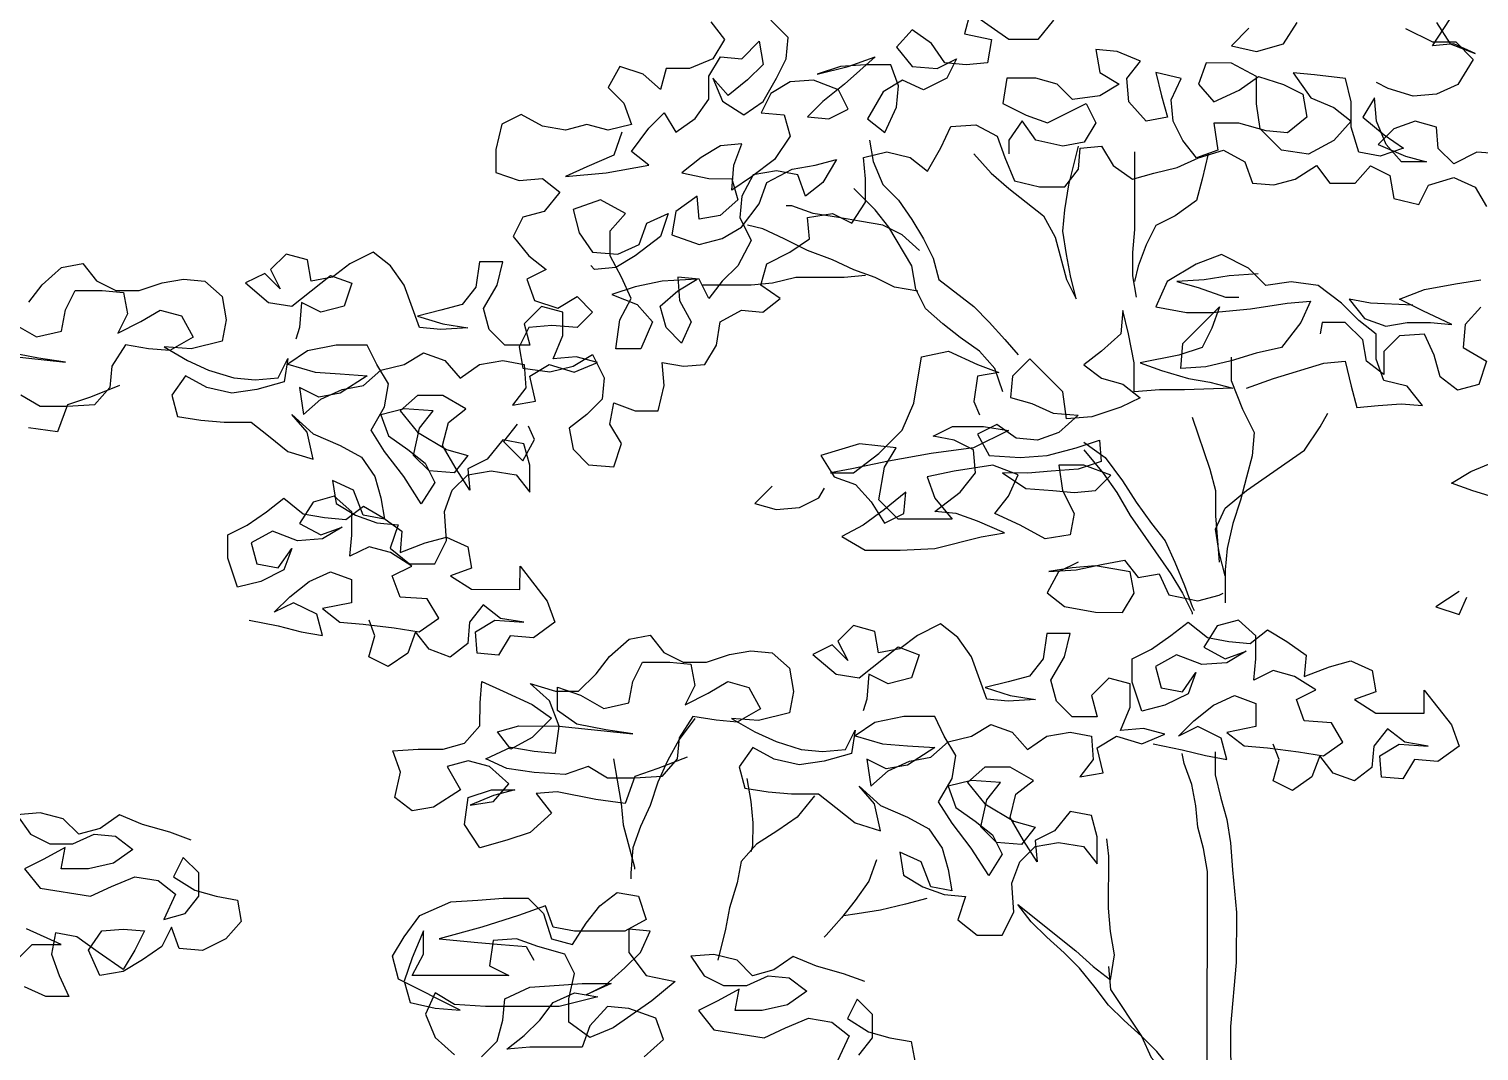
# Model space of a CAD drawing. Header units: inches. Extents: x 350994 to 353538, y 1581369 to 1583842.
# Drawn here: x 351127.308 to 351128.528, y 1582991.745 to 1582992.605 of the extents above; entities that cross this region are included whole.
import ezdxf

# ---------------------------------------------------------------- set-up
doc = ezdxf.new("R2010")
doc.units = ezdxf.units.IN
doc.header["$MEASUREMENT"] = 0
doc.linetypes.add('1', pattern=[0])
doc.layers.add('TREE', color=81, linetype='1')

# ---------------------------------------------------------------- blocks, each defined once
blk = doc.blocks.new('TREE_4')
at = {"color": 94}
for points in [[(-767.9, 7984.6), (-747.7, 7958.6), (-765.1, 7929.7), (-799.8, 7915.3), (-834.5, 7915.3), (-843.2, 7883.5), (-869.2, 7906.7), (-903.9, 7918.3), (-921.3, 7886.5), (-898.2, 7863.3), (-886.6, 7831.5), (-921.3, 7822.9), (-953.1, 7831.6), (-984.9, 7822.9), (-1019.6, 7828.7), (-1051.4, 7846.1), (-1080.3, 7831.7), (-1089.1, 7794.1), (-1089.1, 7759.4), (-1054.4, 7747.8), (-1019.7, 7750.7), (-993.7, 7730.4), (-1016.9, 7701.5), (-1048.7, 7692.9), (-1063.2, 7664), (-1040, 7635), (-1014, 7614.8), (-1043, 7600.4), (-1031.4, 7568.5), (-996.8, 7556.9), (-967.8, 7574.3), (-944.7, 7551.1), (-967.9, 7528), (-1005.4, 7530.9), (-1040.1, 7528.1), (-1054.6, 7499.2), (-1048.9, 7467.4), (-1008.4, 7461.5), (-973.7, 7470.2), (-944.8, 7487.5), (-927.5, 7452.8), (-930.4, 7421), (-953.5, 7397.9), (-979.6, 7377.7), (-973.8, 7345.9), (-950.7, 7322.7), (-913.1, 7319.8), (-901.5, 7354.5), (-918.8, 7383.4), (-913, 7415.2), (-881.2, 7403.6), (-846.5, 7403.6), (-837.8, 7441.1), (-840.7, 7475.8), (-808.9, 7470), (-777.1, 7472.9), (-759.7, 7501.8), (-753.9, 7536.5), (-722.1, 7553.8), (-690.3, 7550.9), (-664.2, 7571.1), (-693.1, 7591.4), (-684.4, 7623.2), (-649.7, 7640.5), (-620.8, 7660.7), (-623.6, 7692.5), (-586.1, 7698.2), (-557.2, 7683.8), (-536.9, 7715.5), (-536.9, 7750.2), (-539.7, 7782), (-505, 7790.7), (-470.3, 7782), (-444.3, 7761.7), (-424.1, 7796.4), (-409.6, 7828.2), (-372, 7831), (-340.2, 7813.7), (-328.7, 7781.9), (-314.2, 7747.1), (-276.7, 7738.4), (-239.1, 7738.4), (-218.8, 7764.4), (-215.9, 7796.2), (-184.1, 7799.1), (-166.8, 7770.1), (-137.9, 7749.9), (-106, 7758.5), (-71.3, 7767.2), (-39.5, 7781.6), (-1.9, 7793.1), (29.9, 7775.7), (41.4, 7743.9), (73.2, 7741), (105, 7749.7), (136.8, 7769.9), (157, 7743.8), (194.6, 7743.8), (217.8, 7769.8), (246.7, 7755.3), (252.4, 7720.6), (290, 7711.9), (304.5, 7740.8), (342.1, 7752.3), (373.9, 7737.8), (391.2, 7708.9)], [(417.3, 7787), (376.8, 7789.9), (342.1, 7772.6), (319, 7795.7), (316.1, 7827.5), (284.4, 7836.2), (252.5, 7824.7), (229.4, 7801.6), (269.8, 7784.2), (301.6, 7775.5), (264.1, 7775.5), (240.9, 7801.6), (226.5, 7836.3), (223.7, 7871), (206.3, 7842.1), (238.1, 7816), (267, 7795.8), (232.3, 7784.2), (200.5, 7790), (188.9, 7827.6), (189, 7865.2), (180.3, 7899.9), (134.1, 7905.8), (102.3, 7908.7), (128.3, 7871.1), (162.9, 7856.6), (188.9, 7836.3), (162.9, 7807.4), (125.3, 7787.2), (84.8, 7793), (53, 7824.9), (47.3, 7862.5), (47.3, 7902.9), (9.8, 7923.2), (-27.8, 7923.3), (-39.4, 7891.5), (-16.3, 7865.4), (21.3, 7882.7), (50.2, 7902.9), (87.8, 7891.3), (116.7, 7876.9), (122.4, 7842.2), (93.5, 7819.1), (61.7, 7822), (21.2, 7833.6), (-16.3, 7833.6), (-10.6, 7793.1), (-42.4, 7781.6), (-62.6, 7807.6), (-77.1, 7836.6), (-79.9, 7868.4), (-65.4, 7900.2), (-103, 7908.9), (-94.4, 7874.2), (-85.7, 7842.3), (-117.5, 7836.6), (-143.5, 7865.5), (-146.4, 7900.2), (-126.1, 7926.2), (-160.8, 7940.7), (-192.6, 7943.6), (-186.9, 7908.9), (-158, 7891.6), (-186.9, 7874.2), (-227.4, 7868.5), (-250.5, 7891.7), (-282.3, 7900.4), (-325.7, 7900.4), (-331.5, 7862.8), (-296.8, 7845.4), (-265, 7833.8), (-207.1, 7862.7), (-192.7, 7833.8), (-210.1, 7804.9), (-241.9, 7799.1), (-282.4, 7807.8), (-302.6, 7836.8), (-322.8, 7807.9), (-322.9, 7787.6)], [(35.8, 7975.2), (9.8, 7949.2), (47.4, 7940.5), (87.8, 7952.1), (108.1, 7983.8)], [(316.3, 7983.7), (336.5, 7951.8), (374.1, 7937.3), (342.3, 7951.8), (310.5, 7949), (336.5, 7989.4)], [(270, 7975), (310.5, 7954.7), (345.2, 7954.7), (371.2, 7928.7), (348, 7891.1), (316.2, 7876.7), (281.5, 7873.8), (243.9, 7885.4), (226.6, 7894.1)], [(-256.2, 7987.1), (-279.3, 7958.2), (-322.7, 7958.2), (-380.5, 7998.7), (-389.2, 7967), (-348.7, 7958.2), (-354.5, 7923.6), (-386.4, 7920.7), (-418.2, 7923.6), (-438.4, 7952.5), (-467.3, 7972.8), (-490.4, 7946.8), (-467.3, 7917.9), (-429.7, 7914.9), (-400.8, 7929.4), (-415.3, 7900.5), (-450, 7883.2), (-481.8, 7897.6), (-510.7, 7880.3), (-533.9, 7839.9), (-507.9, 7819.6), (-490.5, 7857.2), (-487.6, 7889), (-499.1, 7920.8), (-536.7, 7920.8), (-574.3, 7918), (-609, 7906.4), (-562.7, 7918), (-522.2, 7932.4), (-568.5, 7891.9), (-600.4, 7866), (-623.5, 7842.8), (-591.7, 7839.9), (-562.8, 7854.4), (-577.2, 7883.3), (-614.8, 7897.8), (-649.5, 7894.9), (-678.4, 7877.6), (-692.9, 7848.7), (-658.2, 7845.8), (-649.6, 7814), (-672.7, 7779.3), (-707.4, 7753.3), (-736.4, 7733.1), (-733.4, 7770.7), (-721.9, 7802.5), (-753.7, 7799.6), (-782.6, 7782.3), (-811.5, 7759.2), (-771.1, 7750.5), (-736.4, 7750.4), (-727.7, 7718.6), (-753.8, 7695.5), (-785.6, 7689.8), (-788.4, 7724.4), (-820.3, 7701.3), (-826.1, 7666.7), (-785.6, 7652.2), (-750.9, 7660.8), (-722, 7678.1), (-695.9, 7712.8), (-684.3, 7744.6), (-646.7, 7764.8), (-612, 7770.5), (-580.2, 7779.2), (-600.5, 7744.5), (-626.5, 7724.3), (-638, 7756.1), (-669.8, 7761.9), (-704.5, 7756.2), (-721.9, 7724.4), (-724.8, 7692.6), (-707.5, 7657.9), (-727.8, 7620.3), (-751, 7597.2), (-771.2, 7571.2), (-785.6, 7600.1), (-817.4, 7603), (-814.6, 7568.3), (-797.3, 7536.5), (-811.8, 7504.7), (-834.9, 7527.9), (-843.5, 7559.7), (-817.5, 7582.8), (-788.5, 7600.1), (-840.6, 7597.3), (-881.1, 7588.6), (-915.8, 7577.1), (-878.2, 7562.6), (-855.1, 7536.6), (-872.5, 7496.1), (-910.1, 7496.1), (-904.2, 7539.5), (-886.9, 7571.3), (-901.3, 7603.1), (-918.6, 7634.9), (-918.6, 7672.5), (-895.4, 7698.5), (-933, 7718.8), (-973.5, 7704.4), (-964.8, 7669.7), (-944.6, 7640.7), (-907, 7637.8), (-875.2, 7652.2), (-863.6, 7684), (-831.8, 7698.5), (-843.4, 7663.8), (-881, 7634.9), (-910, 7617.6), (-941.8, 7614.7), (-947.5, 7620.5)], [(-901.1, 7820), (-912.7, 7785.3), (-953.2, 7768), (-985, 7753.5), (-924.3, 7759.3), (-860.7, 7770.8), (-886.7, 7791), (-860.6, 7825.7), (-837.5, 7848.8), (-820.1, 7819.9), (-791.2, 7840.1), (-770.9, 7869), (-770.9, 7903.7), (-753.5, 7932.6), (-721.7, 7929.7), (-695.7, 7955.7), (-689.9, 7921), (-713.1, 7897.9), (-742, 7874.8), (-765.1, 7900.8), (-750.7, 7866.1), (-718.9, 7845.8), (-690, 7866), (-669.7, 7900.7), (-655.2, 7929.6), (-652.3, 7961.4), (-678.3, 7987.5)], [(-531, 7808.1), (-525.3, 7776.3), (-510.8, 7741.5), (-487.7, 7718.4), (-467.5, 7689.5), (-450.2, 7660.5), (-435.8, 7631.6), (-427.1, 7599.8), (-375.1, 7559.3), (-352, 7536.1), (-328.9, 7510.1), (-308.7, 7486.9)], [(-374.9, 7787.7), (-348.9, 7758.7), (-322.9, 7735.6), (-270.9, 7695.1), (-253.6, 7663.2), (-236.3, 7599.6), (-221.9, 7570.7), (-230.5, 7605.4), (-236.3, 7637.2), (-242, 7671.9), (-239.1, 7703.7), (-233.3, 7741.3), (-218.8, 7799.1)], [(-134.9, 7790.4), (-135, 7674.7), (-138, 7640), (-138, 7605.3), (-132.2, 7573.5)], [(-25.1, 7787.4), (-33.8, 7749.8), (-42.5, 7718), (-74.3, 7694.9), (-103.2, 7680.5), (-117.7, 7651.6), (-129.3, 7619.8), (-135.1, 7596.6)], [(-331.9, 7432), (-343.4, 7466.7), (-366.5, 7492.8), (-395.4, 7513), (-421.4, 7533.3), (-447.4, 7556.4), (-461.8, 7585.4), (-467.6, 7620.1), (-502.2, 7677.9), (-522.4, 7704), (-554.2, 7735.8)], [(-456, 7643.2), (-482, 7666.3), (-510.9, 7680.8), (-542.7, 7686.6), (-577.4, 7692.5), (-615, 7698.3), (-646.8, 7709.9), (-655.4, 7709.9)], [(-458.9, 7582.5), (-493.6, 7588.3), (-522.5, 7602.8), (-554.3, 7614.4), (-586.1, 7628.9), (-623.7, 7643.3), (-658.4, 7660.7), (-690.2, 7675.2), (-713.3, 7681)], [(-1651.4, 7441.4), (-1694.8, 7424.1), (-1729.5, 7412.6), (-1744, 7372.1), (-1787.4, 7377.9)], [(-1842.2, 7487.9), (-1732.4, 7476.2), (-1772.8, 7482), (-1816.2, 7490.7)], [(-1810.4, 7534.1), (-1775.7, 7513.8), (-1738.1, 7522.5), (-1732.3, 7554.3), (-1717.8, 7583.2), (-1677.3, 7583.1), (-1645.5, 7580.2), (-1639.8, 7548.4), (-1654.3, 7519.5), (-1619.5, 7536.8), (-1590.6, 7554.1), (-1558.8, 7545.4), (-1541.5, 7513.6), (-1576.2, 7493.4), (-1608, 7496.3), (-1642.7, 7502.1), (-1663, 7470.3), (-1665.9, 7438.5), (-1689, 7412.5), (-1729.5, 7409.7), (-1770, 7409.7), (-1798.9, 7427.1)], [(-1787.2, 7565.9), (-1766.9, 7591.9), (-1738, 7617.9), (-1706.2, 7623.6), (-1686, 7597.6), (-1657.1, 7583.1), (-1622.4, 7583.1), (-1587.7, 7594.6), (-1555.9, 7600.4), (-1524.1, 7597.4), (-1498.1, 7574.3), (-1492.3, 7539.6), (-1498.1, 7507.8), (-1544.4, 7496.3), (-1584.9, 7499.2), (-1550.2, 7478.9), (-1518.4, 7464.4), (-1480.8, 7452.8), (-1449, 7449.9), (-1414.3, 7452.8), (-1399.9, 7481.7), (-1405.7, 7447), (-1446.2, 7435.5), (-1483.8, 7429.7), (-1521.3, 7438.4), (-1553.1, 7455.8), (-1573.4, 7426.9), (-1564.7, 7395.1), (-1530, 7389.3), (-1495.4, 7386.3), (-1454.9, 7386.3), (-1428.9, 7366), (-1400, 7342.9), (-1362.4, 7331.3), (-1371, 7371.8), (-1394.1, 7397.8), (-1362.4, 7368.9), (-1321.9, 7351.5), (-1290.1, 7334.1), (-1269.9, 7305.2), (-1261.3, 7273.4), (-1255.5, 7241.6), (-1287.3, 7247.4), (-1301.7, 7285), (-1333.5, 7299.5), (-1327.8, 7264.8), (-1298.9, 7247.4), (-1267.1, 7235.8), (-1235.3, 7232.9), (-1246.9, 7198.2), (-1218, 7175), (-1180.4, 7175), (-1163, 7209.7), (-1165.9, 7253), (-1154.3, 7284.8), (-1131.1, 7307.9), (-1096.4, 7313.7), (-1058.8, 7307.9), (-1038.6, 7281.8), (-1038.6, 7322.3), (-1047.2, 7354.1), (-1079, 7359.9), (-1102.2, 7331.1), (-1131.1, 7316.6), (-1128.3, 7284.8), (-1148.5, 7316.6), (-1168.7, 7351.4), (-1160, 7386), (-1133.9, 7406.3), (-1168.6, 7426.5), (-1206.2, 7426.6), (-1232.2, 7403.5), (-1206.2, 7371.6), (-1162.9, 7345.6), (-1131.1, 7336.9), (-1151.4, 7310.9), (-1188.9, 7313.8), (-1212.1, 7336.9), (-1203.3, 7377.4), (-1183.1, 7403.4), (-1226.4, 7406.3), (-1261.1, 7397.7), (-1249.6, 7365.9), (-1220.7, 7345.6), (-1194.7, 7325.4), (-1180.3, 7296.4), (-1200.6, 7264.6), (-1226.5, 7305.1), (-1255.4, 7342.8), (-1275.6, 7374.6), (-1255.4, 7409.3), (-1249.5, 7443.9), (-1266.9, 7472.9), (-1281.3, 7501.8), (-1327.6, 7501.8), (-1370.9, 7493.2), (-1399.9, 7473), (-1359.4, 7461.4), (-1321.8, 7458.5), (-1281.3, 7455.5), (-1321.8, 7429.6), (-1353.6, 7423.8), (-1382.5, 7438.3), (-1376.8, 7397.8), (-1350.8, 7420.9), (-1318.9, 7435.3), (-1287.1, 7441.1), (-1261.1, 7464.2), (-1226.4, 7472.8), (-1197.5, 7490.2), (-1165.7, 7478.6), (-1142.6, 7452.5), (-1113.6, 7472.7), (-1078.9, 7478.5), (-1047.1, 7472.7), (-1044.3, 7438), (-1064.5, 7412), (-1029.8, 7417.7), (-1038.5, 7455.3), (-1009.5, 7472.6), (-972, 7461), (-937.3, 7475.5), (-969, 7484.2), (-1003.7, 7481.3), (-989.3, 7516), (-989.2, 7550.7), (-1021, 7559.4), (-1047.1, 7533.4), (-1038.4, 7501.6), (-1076, 7501.6), (-1099.1, 7524.8), (-1107.8, 7556.6), (-1087.5, 7591.3), (-1078.8, 7625.9), (-1113.5, 7626), (-1119.3, 7588.4), (-1139.6, 7562.4), (-1171.4, 7553.7), (-1206.1, 7545.1), (-1168.5, 7533.5), (-1130.9, 7527.7), (-1171.4, 7524.8), (-1203.2, 7527.8), (-1226.3, 7591.4), (-1246.5, 7620.3), (-1272.5, 7640.6), (-1307.2, 7623.3), (-1333.2, 7603), (-1365.1, 7597.3), (-1370.8, 7629.1), (-1402.6, 7637.8), (-1425.8, 7614.7), (-1411.3, 7585.8), (-1434.4, 7608.9), (-1463.4, 7594.5), (-1428.7, 7565.5), (-1394, 7559.7), (-1336.1, 7605.9), (-1304.3, 7594.3), (-1315.9, 7559.7), (-1350.6, 7551), (-1379.5, 7565.5), (-1382.5, 7527.9), (-1388.3, 7510.6)], [(32.4, 7437.5), (72.9, 7451.9), (148.1, 7474.9), (179.9, 7477.8), (188.6, 7440.2), (197.2, 7408.4), (229, 7411.3), (263.7, 7414.1), (295.5, 7411.2), (272.4, 7440.1), (237.7, 7448.8), (226.2, 7480.7), (226.2, 7518.2), (200.2, 7538.5), (174.2, 7564.5), (139.6, 7590.6), (99.1, 7596.4), (61.5, 7590.7), (35.5, 7616.7), (-5, 7637), (-42.6, 7622.6), (-86, 7596.6), (-103.3, 7559), (-57.1, 7550.3), (-19.5, 7550.3), (38.3, 7556), (93.3, 7564.6), (128, 7567.5), (113.5, 7535.7), (84.5, 7498.1), (46.9, 7489.5), (9.3, 7478), (-28.2, 7469.3), (-65.8, 7466.5), (-62.9, 7504), (-7.9, 7558.9), (-19.5, 7527.1), (-34, 7498.2), (-68.7, 7486.7), (-126.5, 7475.2), (-94.8, 7463.6), (-54.3, 7452), (-22.5, 7446.2), (12.2, 7437.5), (-60.1, 7434.7), (-97.7, 7434.7), (-135.3, 7431.8), (-135.2, 7475.2), (-143.9, 7518.6), (-152.5, 7553.3), (-155.4, 7518.6), (-184.4, 7492.6), (-210.4, 7472.4), (-184.4, 7452.1), (-152.6, 7443.4), (-126.6, 7423.1), (-155.5, 7408.7), (-198.9, 7394.3), (-236.5, 7391.4), (-242.2, 7431.9), (-291.3, 7481.1), (-317.4, 7455.1), (-320.3, 7423.3), (-288.5, 7414.6), (-256.7, 7400.1), (-219.1, 7397.2), (-248.1, 7371.2), (-279.9, 7359.7), (-311.7, 7362.6), (-340.6, 7382.9), (-369.5, 7368.4), (-352.2, 7336.6), (-305.9, 7333.7), (-265.5, 7336.5), (-222.1, 7348.1), (-187.4, 7359.6), (-184.5, 7327.8), (-219.2, 7316.3), (-259.7, 7313.4), (-294.4, 7310.5), (-332, 7310.6), (-297.3, 7287.4), (-256.8, 7284.5), (-225, 7281.6), (-193.2, 7284.4), (-170.1, 7307.5), (-210.5, 7322), (-248.1, 7322.1), (-242.4, 7284.5), (-225.1, 7249.8), (-230.9, 7218), (-268.5, 7212.2), (-306, 7232.5), (-343.6, 7249.9), (-323.3, 7275.9), (-308.9, 7307.7), (-346.4, 7322.2), (-404.3, 7313.5), (-444.7, 7304.9), (-433.2, 7273.1), (-407.2, 7241.3), (-488.2, 7241.3), (-517.1, 7270.3), (-508.3, 7319.4), (-491, 7348.3), (-545.9, 7354.1), (-603.7, 7336.8), (-583.5, 7305), (-551.7, 7293.4), (-528.6, 7267.4), (-508.4, 7235.6), (-479.5, 7250), (-476.6, 7281.8), (-508.4, 7255.8), (-540.2, 7232.7), (-572, 7215.4), (-537.4, 7195.1), (-485.3, 7195.1), (-433.3, 7197.9), (-363.9, 7215.2), (-329.2, 7220.9), (-369.6, 7238.3), (-401.4, 7249.9), (-433.2, 7252.8), (-395.6, 7281.7), (-372.5, 7310.6), (-375.3, 7345.3), (-404.2, 7359.8), (-436, 7365.6), (-407.1, 7380), (-360.8, 7380), (-323.2, 7374.2), (-375.3, 7348.2), (-438.9, 7339.6), (-502.5, 7328.1), (-557.5, 7316.6), (-589.3, 7310.8), (-554.6, 7310.8), (-517, 7339.7), (-482.3, 7374.3), (-464.9, 7414.8), (-453.3, 7484.2), (-412.8, 7492.8), (-369.4, 7472.5), (-337.6, 7460.9), (-369.4, 7455.2), (-375.2, 7417.6), (-366.6, 7397.3)], [(-537, 7605.7), (-568.8, 7602.8), (-641.1, 7602.9), (-675.8, 7594.2), (-707.6, 7591.4), (-779.9, 7591.4)], [(49.9, 7608), (6.6, 7605.2), (-31, 7599.4), (-71.5, 7596.6), (-39.7, 7587.9), (0.8, 7573.4), (21, 7573.4)], [(281.2, 7561.6), (217.6, 7564.5), (185.8, 7570.3), (208.9, 7541.4), (240.7, 7529.8), (272.5, 7535.5), (307.2, 7535.5), (339, 7532.6), (295.7, 7552.9), (261, 7570.2), (298.6, 7584.7), (344.8, 7593.3), (382.4, 7599.1)], [(382.4, 7558.6), (359.2, 7532.6), (356.3, 7497.9), (391, 7477.6), (379.4, 7442.9), (347.6, 7434.3), (321.6, 7454.5), (312.9, 7486.4), (298.5, 7518.2), (260.9, 7515.3), (237.8, 7492.2), (237.7, 7457.5), (211.7, 7477.8), (206, 7509.6), (180, 7535.6), (145.3, 7535.7), (142.4, 7518.3)], [(9.4, 7483.7), (9.3, 7449), (26.6, 7405.7), (43.9, 7370.9), (41, 7336.3), (32.3, 7304.5), (23.6, 7269.8), (12, 7235.1), (3.3, 7197.5), (0.4, 7165.7), (0.3, 7116.6)], [(408.2, 7272.3), (370.6, 7283.9), (338.8, 7295.5), (367.7, 7312.8), (402.4, 7327.3)], [(-48.6, 7394.2), (-22.6, 7316.1), (-14, 7284.3), (-14, 7246.7), (-11.1, 7209.1), (-8.3, 7177.3)], [(0.4, 7157), (-8.3, 7191.7), (-14, 7226.4), (0.5, 7258.2), (32.3, 7284.2), (119.1, 7344.9), (142.3, 7379.5), (153.8, 7399.8)], [(-1057.6, 7383.5), (-1077.9, 7357.5), (-1049, 7328.6), (-1031.6, 7360.4), (-1040.3, 7380.6)], [(-210.5, 7356.7), (-178.7, 7333.6), (-152.7, 7298.8), (-132.5, 7267), (-109.4, 7235.2), (-89.2, 7209.2), (-74.8, 7177.3), (-60.3, 7142.6), (-48.8, 7110.8), (-45.9, 7105)], [(-210.5, 7345.2), (-181.6, 7310.4), (-161.4, 7281.5), (-141.2, 7246.8), (-80.6, 7160), (-63.3, 7131.1), (-48.8, 7102.1), (-48.8, 7099.3)], [(-676.1, 7290.7), (-702.1, 7264.7), (-670.3, 7256), (-635.6, 7258.8), (-606.7, 7273.2), (-598, 7287.7)], [(-1458, 7090.7), (-1414.6, 7082), (-1379.9, 7073.3), (-1348.1, 7067.5), (-1356.8, 7099.3), (-1391.5, 7116.7), (-1420.4, 7102.3), (-1397.2, 7125.4), (-1368.3, 7148.5), (-1336.5, 7162.9), (-1304.7, 7151.3), (-1304.7, 7116.6), (-1348.1, 7108), (-1322.1, 7087.7), (-1287.4, 7084.8), (-1241.2, 7079), (-1203.6, 7073.2), (-1174.6, 7093.4), (-1192, 7122.3), (-1232.4, 7125.2), (-1244, 7157), (-1215, 7171.5), (-1246.8, 7191.7), (-1278.6, 7200.4), (-1307.6, 7186), (-1304.6, 7217.8), (-1304.6, 7252.5), (-1330.6, 7275.7), (-1362.4, 7267), (-1382.7, 7235.2), (-1350.9, 7217.9), (-1319.1, 7229.4), (-1348, 7212.1), (-1385.6, 7209.2), (-1423.2, 7223.7), (-1455, 7206.4), (-1446.3, 7174.6), (-1414.5, 7168.8), (-1394.3, 7197.7), (-1405.9, 7165.9), (-1440.6, 7148.5), (-1475.3, 7139.9), (-1489.7, 7183.3), (-1489.7, 7218), (-1460.7, 7232.4), (-1431.8, 7252.6), (-1405.8, 7272.8), (-1376.9, 7249.7), (-1345.1, 7243.9), (-1313.3, 7240.9), (-1287.2, 7261.2), (-1258.3, 7243.8), (-1229.5, 7223.5), (-1232.4, 7191.7), (-1194.8, 7206.1), (-1163, 7214.8), (-1131.2, 7200.3), (-1125.4, 7168.5), (-1157.2, 7157), (-1125.4, 7136.7), (-1053.2, 7136.6), (-1053.1, 7171.3), (-1012.7, 7119.2), (-1001.2, 7087.4), (-1033, 7064.3), (-1067.7, 7067.2), (-1085.1, 7038.3), (-1116.9, 7041.3), (-1119.7, 7073.1), (-1090.8, 7090.4), (-1047.4, 7087.5), (-1082.1, 7093.3), (-1108.1, 7113.5), (-1128.4, 7087.5), (-1131.3, 7055.7), (-1157.3, 7035.5), (-1189.1, 7047.1), (-1209.4, 7073.2), (-1220.9, 7041.4), (-1249.9, 7021.2), (-1278.8, 7035.6), (-1270.1, 7067.4), (-1278.7, 7090.6)], [(-219.3, 7177.5), (-248.3, 7163), (-265.6, 7131.3), (-239.6, 7111), (-193.4, 7102.3), (-152.9, 7102.2), (-135.5, 7131.1), (-141.3, 7162.9), (-193.3, 7171.7), (-228, 7168.8), (-262.7, 7163.1), (-222.2, 7165.9), (-181.8, 7174.5), (-149.9, 7180.3), (-129.7, 7154.3), (-97.9, 7160), (-83.5, 7128.2), (-40.1, 7119.5), (-8.3, 7128.1), (-2.5, 7131)], [(350.2, 7133.6), (315.5, 7110.5), (350.2, 7098.9), (361.8, 7124.9)], [(-803.6, 6886), (-847, 6868.7), (-881.7, 6857.1), (-896.2, 6816.7), (-939.6, 6822.5), (-997.4, 6834.1), (-1029.2, 6831.3), (-1006.1, 6802.3), (-1037.9, 6773.4), (-1072.7, 6761.9), (-1113.1, 6750.4), (-1136.2, 6785.1), (-1130.4, 6825.6), (-1095.7, 6837.1), (-1061, 6837.1), (-1092.8, 6828.4), (-1127.5, 6814), (-1092.8, 6819.8), (-1069.7, 6845.8), (-1098.6, 6871.8), (-1130.4, 6880.5), (-1162.2, 6871.9), (-1142, 6837.1), (-1182.5, 6811.2), (-1214.3, 6805.4), (-1240.3, 6825.7), (-1231.6, 6863.2), (-1243.1, 6895.1), (-1205.5, 6897.9), (-1167.9, 6897.9), (-1136.1, 6906.5), (-1113, 6932.5), (-1112.9, 6967.2), (-1110, 6999), (-1078.2, 6984.5), (-1034.9, 6964.3), (-1006, 6944), (-1034.9, 6915.1), (-1066.7, 6897.8), (-1087, 6923.8), (-1055.1, 6932.5), (-994.4, 6932.4), (-884.6, 6920.8), (-925, 6926.6), (-968.4, 6935.3), (-997.3, 6955.6), (-997.3, 6990.2), (-962.6, 6978.7), (-927.9, 6958.4), (-890.3, 6967), (-884.5, 6998.8), (-870, 7027.7), (-829.5, 7027.7), (-797.7, 7024.8), (-792, 6993), (-806.5, 6964.1), (-771.8, 6981.4), (-742.8, 6998.7), (-711, 6990), (-693.7, 6958.2), (-728.4, 6938), (-760.2, 6940.9), (-794.9, 6946.7), (-815.2, 6914.9), (-818.1, 6883.1), (-841.3, 6857.1), (-881.7, 6854.3), (-922.2, 6854.3), (-951.1, 6871.7), (-985.8, 6860.1), (-1032.1, 6863.1), (-1072.6, 6868.9), (-1104.3, 6883.4), (-1066.7, 6900.7), (-1032.1, 6894.9), (-1000.3, 6891.9), (-994.4, 6932.4), (-1008.9, 6970), (-1037.7, 6996.1), (-1000.2, 6984.5), (-965.5, 6984.4), (-939.4, 7010.4), (-919.2, 7036.4), (-890.2, 7062.4), (-858.4, 7068.2), (-838.2, 7042.1), (-809.3, 7027.7), (-774.6, 7027.6), (-739.9, 7039.2), (-708.1, 7044.9), (-676.3, 7042), (-650.3, 7018.8), (-644.5, 6984.1), (-650.3, 6952.3), (-696.6, 6940.8), (-737.1, 6943.8), (-702.4, 6923.5), (-670.6, 6909), (-633.1, 6897.4), (-601.2, 6894.5), (-566.6, 6897.3), (-552.1, 6926.2), (-557.9, 6891.5), (-598.4, 6880), (-636, 6874.3), (-673.5, 6883), (-705.3, 6900.4), (-725.6, 6871.5), (-717, 6839.6), (-682.3, 6833.8), (-647.6, 6830.9), (-607.1, 6830.9), (-581.1, 6810.6), (-552.2, 6787.5), (-514.6, 6775.9), (-523.3, 6816.3), (-546.4, 6842.4), (-514.6, 6813.4), (-474.1, 6796.1), (-442.3, 6778.7), (-422.1, 6749.7), (-413.5, 6717.9), (-407.7, 6686.1), (-439.5, 6691.9), (-453.9, 6729.5), (-485.7, 6744), (-480, 6709.3), (-451.1, 6691.9), (-419.3, 6680.4), (-387.5, 6677.4), (-399.1, 6642.7), (-370.2, 6619.6), (-332.6, 6619.6), (-315.2, 6654.2), (-318.1, 6697.6), (-306.5, 6729.4), (-283.3, 6752.5), (-248.6, 6758.3), (-211.1, 6752.4), (-190.8, 6726.4), (-190.8, 6766.9), (-199.4, 6798.7), (-231.2, 6804.5), (-254.4, 6775.6), (-283.3, 6761.2), (-280.5, 6729.4), (-300.7, 6761.2), (-320.9, 6795.9), (-312.2, 6830.6), (-286.1, 6850.8), (-320.8, 6871.1), (-358.4, 6871.1), (-384.4, 6848), (-358.5, 6816.2), (-315.1, 6790.1), (-283.3, 6781.4), (-303.6, 6755.4), (-341.2, 6758.3), (-364.3, 6781.5), (-355.6, 6822), (-335.3, 6848), (-378.7, 6850.9), (-413.4, 6842.3), (-401.8, 6810.4), (-372.9, 6790.2), (-346.9, 6769.9), (-332.5, 6741), (-352.8, 6709.2), (-378.8, 6749.7), (-407.6, 6787.3), (-427.8, 6819.1), (-407.6, 6853.8), (-401.8, 6888.5), (-419.1, 6917.4), (-433.5, 6946.4), (-479.8, 6946.4), (-523.1, 6937.8), (-552.1, 6917.6), (-511.6, 6906), (-474, 6903), (-433.5, 6900.1), (-474.1, 6874.1), (-505.9, 6868.4), (-534.8, 6882.8), (-529, 6842.4), (-503, 6865.5), (-471.2, 6879.9), (-439.3, 6885.7), (-413.3, 6908.8), (-378.6, 6917.4), (-349.7, 6934.7), (-317.9, 6923.1), (-294.8, 6897.1), (-265.8, 6917.3), (-231.1, 6923), (-199.3, 6917.2), (-196.5, 6882.5), (-216.7, 6856.5), (-182, 6862.3), (-190.7, 6899.9), (-161.8, 6917.2), (-124.2, 6905.6), (-89.5, 6920), (-121.3, 6928.7), (-156, 6925.9), (-141.5, 6960.6), (-141.4, 6995.2), (-173.2, 7004), (-199.3, 6978), (-190.6, 6946.1), (-228.2, 6946.2), (-251.3, 6969.3), (-260, 7001.1), (-239.7, 7035.8), (-231, 7070.5), (-265.7, 7070.5), (-271.5, 7033), (-291.8, 7007), (-323.6, 6998.3), (-358.3, 6989.7), (-320.7, 6978.1), (-283.1, 6972.2), (-323.6, 6969.4), (-355.4, 6972.3), (-378.5, 7035.9), (-398.7, 7064.9), (-424.7, 7085.1), (-459.4, 7067.8), (-485.5, 7047.6), (-517.3, 7041.9), (-523, 7073.7), (-554.8, 7082.4), (-578, 7059.3), (-563.5, 7030.3), (-586.6, 7053.5), (-615.6, 7039.1), (-580.9, 7010.1), (-546.2, 7004.3), (-488.3, 7050.5), (-456.6, 7038.9), (-468.1, 7004.2), (-502.9, 6995.6), (-531.8, 7010.1), (-534.7, 6972.5), (-540.5, 6955.1)], [(-106.8, 6905.6), (-63.5, 6896.9), (-28.8, 6888.2), (3, 6882.4), (-5.6, 6914.2), (-40.3, 6931.5), (-69.2, 6917.1), (-46.1, 6940.2), (-17.1, 6963.3), (14.7, 6977.8), (46.5, 6966.2), (46.4, 6931.5), (3.1, 6922.8), (29.1, 6902.6), (63.8, 6899.6), (110, 6893.8), (147.6, 6888), (176.5, 6908.2), (159.2, 6937.1), (118.7, 6940.1), (107.2, 6971.9), (136.1, 6986.3), (104.3, 7006.6), (72.5, 7015.3), (43.6, 7000.9), (46.5, 7032.7), (46.6, 7067.4), (20.6, 7090.5), (-11.3, 7081.9), (-31.5, 7050.1), (0.3, 7032.7), (32.1, 7044.2), (3.2, 7026.9), (-34.4, 7024.1), (-72, 7038.6), (-103.8, 7021.2), (-95.2, 6989.4), (-63.4, 6983.6), (-43.1, 7012.5), (-54.7, 6980.7), (-89.4, 6963.4), (-124.1, 6954.8), (-138.5, 6998.1), (-138.5, 7032.8), (-109.6, 7047.3), (-80.7, 7067.5), (-54.6, 7087.7), (-25.7, 7064.5), (6.1, 7058.7), (37.9, 7055.8), (63.9, 7076), (92.8, 7058.6), (121.7, 7038.4), (118.8, 7006.6), (156.4, 7021), (188.2, 7029.6), (220, 7015.2), (225.7, 6983.3), (193.9, 6971.8), (225.7, 6951.5), (298, 6951.5), (298, 6986.2), (338.5, 6934.1), (350, 6902.3), (318.2, 6879.2), (283.5, 6882.1), (266.1, 6853.2), (234.3, 6856.1), (231.4, 6887.9), (260.4, 6905.3), (303.7, 6902.3), (269, 6908.1), (243, 6928.4), (222.8, 6902.4), (219.9, 6870.6), (193.8, 6850.4), (162, 6862), (141.8, 6888), (130.2, 6856.2), (101.3, 6836), (72.4, 6850.5), (81.1, 6882.3), (72.4, 6905.4)], [(-792, 6943.8), (-815.2, 6912), (-832.6, 6880.2), (-847.1, 6848.4), (-858.6, 6813.8), (-873.1, 6782), (-884.7, 6750.2), (-887.7, 6712.6), (-887.7, 6703.9)], [(-1544.7, 6761.9), (-1576.5, 6773.5), (-1617, 6785.1), (-1651.6, 6799.6), (-1680.6, 6779.4), (-1712.4, 6770.8), (-1735.5, 6793.9), (-1770.2, 6802.6), (-1804.9, 6799.8), (-1784.7, 6770.8), (-1755.8, 6756.4), (-1721.1, 6756.3), (-1689.3, 6770.8), (-1657.5, 6767.8), (-1631.5, 6747.6), (-1660.4, 6727.4), (-1698, 6718.7), (-1738.5, 6718.8), (-1732.6, 6750.6), (-1764.5, 6733.2), (-1793.4, 6718.8), (-1770.3, 6689.9), (-1695.1, 6678.2), (-1663.3, 6692.7), (-1628.6, 6707.1), (-1593.9, 6701.3), (-1567.9, 6681), (-1585.3, 6643.4), (-1553.5, 6652.1), (-1533.2, 6678.1), (-1533.2, 6712.8), (-1556.3, 6735.9), (-1570.8, 6707), (-1539, 6686.8), (-1507.2, 6678.1), (-1475.4, 6672.3), (-1469.6, 6640.4), (-1492.8, 6614.4), (-1527.5, 6597.1), (-1562.2, 6600.1), (-1573.7, 6631.9), (-1588.2, 6603), (-1617.1, 6582.8), (-1646.1, 6565.4), (-1680.8, 6559.7), (-1698.1, 6597.3), (-1677.8, 6626.2), (-1646, 6629), (-1614.2, 6626.1), (-1628.7, 6597.2), (-1646.1, 6568.3), (-1683.6, 6594.4), (-1715.4, 6617.5), (-1747.2, 6623.4), (-1753, 6591.6), (-1741.5, 6559.7), (-1727.1, 6527.9), (-1761.8, 6528), (-1793.6, 6542.4)], [(-1808, 6580), (-1781.9, 6606), (-1738.6, 6606), (-1790.6, 6629.2)], [(13.8, 6015), (13.8, 6055.4), (-0.6, 6090.1), (-9.2, 6185.6), (-9.2, 6220.3), (-14.9, 6255), (-20.7, 6286.8), (-20.6, 6321.5), (-23.5, 6356.2), (-23.5, 6390.9), (-26.3, 6425.6), (-26, 6714.7), (-31.8, 6749.4), (-40.4, 6781.2), (-43.3, 6813), (-49.1, 6844.8), (-60.6, 6876.6), (-63.5, 6891.1)], [(-14.3, 6893.9), (-14.3, 6859.2), (-5.7, 6824.5), (2.9, 6792.7), (8.7, 6758), (11.5, 6717.5), (17.3, 6653.9), (17.2, 6578.8), (8.4, 6483.4), (8.4, 6440), (11.3, 6399.5), (17, 6361.9), (16.9, 6220.2), (34.1, 6124.8), (37, 6093), (42.7, 6058.3), (48.5, 6026.5), (60, 6000.5)], [(-913.5, 6883.2), (-907.8, 6851.4), (-902, 6816.7), (-899.2, 6784.9), (-881.9, 6721.3), (-881.9, 6718.4)], [(-714, 6854.1), (-708.3, 6819.4), (-705.4, 6787.6), (-705.5, 6752.9), (-708.4, 6744.2)], [(-612.9, 6828), (-638.9, 6796.2), (-667.9, 6776), (-699.7, 6755.8), (-722.8, 6729.8), (-728.6, 6698), (-740.2, 6660.4), (-746.1, 6628.6), (-757.7, 6582.4)], [(-38, 6338.8), (-58.2, 6376.4), (-78.4, 6416.9), (-101.5, 6445.9), (-124.6, 6469), (-150.6, 6492.2), (-173.7, 6515.3), (-193.9, 6541.4), (-217, 6570.3), (-240.1, 6593.4), (-266.1, 6616.6), (-289.2, 6639.8), (-309.4, 6665.8), (-222.8, 6596.3), (-196.8, 6573.2), (-170.8, 6552.9), (-164.9, 6590.5), (-170.7, 6625.2), (-173.6, 6659.9), (-173.5, 6738), (-176.3, 6764)], [(-520.4, 6732.5), (-532, 6700.7), (-552.3, 6671.8), (-572.6, 6645.8), (-595.7, 6619.8), (-598.6, 6616.9)], [(-538, 6550.4), (-569.7, 6561.9), (-610.2, 6573.5), (-644.9, 6588), (-673.8, 6567.8), (-705.6, 6559.2), (-728.8, 6582.3), (-763.4, 6591), (-798.1, 6588.2), (-777.9, 6559.2), (-749, 6544.8), (-714.3, 6544.7), (-682.5, 6559.2), (-650.7, 6556.2), (-624.7, 6536), (-653.6, 6515.8), (-691.2, 6507.1), (-731.7, 6507.2), (-725.9, 6539), (-757.7, 6521.6), (-786.6, 6507.2), (-763.5, 6478.3), (-688.4, 6466.6), (-656.6, 6481.1), (-621.9, 6495.5), (-587.2, 6489.7), (-561.2, 6469.4), (-578.5, 6431.8)], [(-546.7, 6440.5), (-526.5, 6466.5), (-526.4, 6501.2), (-549.5, 6524.3), (-564, 6495.4), (-532.2, 6475.2), (-500.4, 6466.5), (-468.6, 6460.7), (-462.9, 6428.8)], [(-867.7, 6437.9), (-838.7, 6463.9), (-850.3, 6495.7), (-890.7, 6510.2), (-922.5, 6513.1), (-948.6, 6484.2), (-960.2, 6452.4), (-1038.2, 6452.5), (-1072.9, 6449.6), (-1046.9, 6469.9), (-1023.7, 6493), (-1003.5, 6519), (-971.7, 6533.4), (-937, 6527.6), (-994.8, 6513.2), (-1104.7, 6513.3), (-1150.9, 6516.2), (-1179.8, 6533.6), (-1194.3, 6501.8), (-1179.9, 6467.1), (-1151, 6441)], [(-1110.5, 6438.1), (-1087.4, 6461.2), (-1078.7, 6493), (-1075.8, 6524.8), (-1038.2, 6542.1), (-994.8, 6545), (-960.1, 6547.8), (-916.7, 6547.8), (-954.3, 6530.5), (-925.4, 6544.9), (-896.5, 6570.9), (-873.3, 6594), (-858.8, 6625.8), (-890.6, 6628.7), (-890.7, 6594), (-864.7, 6559.3), (-821.3, 6550.6), (-856, 6521.7), (-913.9, 6481.3), (-948.6, 6466.9), (-980.4, 6490), (-980.3, 6524.7), (-971.6, 6562.3), (-986.1, 6591.2), (-1026.5, 6602.8), (-1058.3, 6614.4), (-1093, 6611.6), (-1098.8, 6574), (-1069.9, 6559.5), (-1214.5, 6559.6), (-1197.1, 6591.4), (-1197.1, 6626.1), (-1214.5, 6585.7), (-1226.1, 6551), (-1217.4, 6519.2), (-1179.9, 6510.5), (-1142.3, 6507.5), (-1234.8, 6553.9), (-1243.4, 6588.6), (-1226, 6617.5), (-1202.9, 6649.3), (-1156.6, 6669.5), (-1116.1, 6672.3), (-1078.5, 6675.2), (-1040.9, 6675.1), (-1017.8, 6652), (-1006.3, 6614.4), (-974.5, 6605.7), (-954.2, 6637.5), (-934, 6663.5), (-907.9, 6683.7), (-876.1, 6677.9), (-864.6, 6643.2), (-896.4, 6625.9), (-971.6, 6625.9), (-1003.4, 6631.7), (-1014.9, 6663.5), (-1055.4, 6649.1), (-1110.4, 6631.8), (-1174, 6614.5), (-1116.2, 6608.7), (-1081.5, 6605.8), (-1043.9, 6602.9), (-1032.3, 6582.6)], [(-445.3, 6674.6), (-477.1, 6665.9), (-514.7, 6657.3), (-549.4, 6651.6), (-569.7, 6648.7)], [(-173.6, 6573.1), (-170.8, 6538.5), (-124.6, 6469), (-110.1, 6437.2), (-87, 6411.2), (-61, 6388), (-29.2, 6373.5), (-17.7, 6356.2)]]:
    blk.add_lwpolyline(points, dxfattribs=at)

msp = doc.modelspace()

# ---------------------------------------------------------------- block references
at = {"layer": 'TREE', "lineweight": 5, "xscale": 0.0005632341344607994, "yscale": 0.0005632341490127146, "zscale": 0.0005632341444477617}
msp.add_blockref('TREE_4', (351128.3143, 1582988.1136), dxfattribs=at)

doc.saveas('drawing.dxf')
